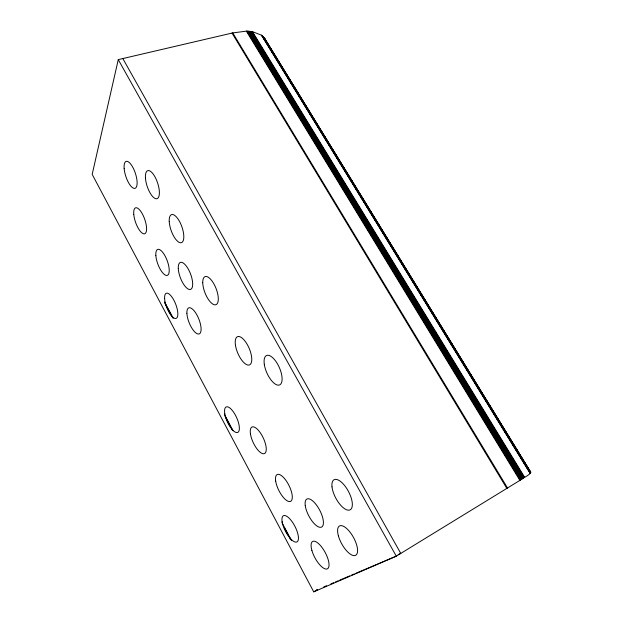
<?xml version="1.0" encoding="UTF-8"?>
<svg xmlns="http://www.w3.org/2000/svg" width="623" height="623" viewBox="0 0 623 623"><rect width="100%" height="100%" fill="white"/><g stroke="black" fill="none" stroke-linecap="round" stroke-linejoin="round"><path stroke-width="0.93" d="M266.527 41.975L264.557 38.213L261.434 35.161L252.455 31.648L246.365 31.15L232.729 32.918L118.261 59.621L92.181 174.362L313.727 591.85L396.283 556.168L519.886 480.403C522.284 478.199 532.19 473.978 530.266 471.923M530.796 472.226L264.557 38.213M530.671 472.452L263.552 37.014M313.727 591.85L317.574 589.537M398.12 554.571L400.776 553.419L122.832 58.562M323.835 586.882L326.514 585.745M330.992 583.844L333.671 582.707M335.462 581.952L338.141 580.815M339.932 580.052L349.776 575.886M351.559 575.122L354.246 573.985M356.029 573.23L396.283 556.168L118.261 59.621M317.278 589.662L316.733 589.888M264.074 37.606L530.765 472.296M263.28 36.734L530.609 472.538M262.999 36.453L530.539 472.631M282.507 68.421L284.033 70.905M285.56 73.389L286.58 75.048M291.151 82.501L292.164 84.16M293.184 85.818L294.71 88.302M296.236 90.794L297.755 93.279M302.334 100.731L303.346 102.39M309.958 113.16L311.477 115.652M334.863 153.764L336.381 156.256M337.907 158.74L338.928 160.399M340.96 163.709L341.972 165.368M343.499 167.852L344.519 169.511M348.584 176.138L350.11 178.63M354.682 186.082L355.694 187.741M360.273 195.201L361.285 196.852M387.21 239.115L388.736 241.599M393.308 249.06L394.328 250.719M398.899 258.171L399.911 259.83M437.525 321.149L438.545 322.807M439.558 324.466L441.084 326.95M456.332 351.808L457.858 354.3M489.873 406.5L490.893 408.158M494.958 414.786L496.484 417.27M262.704 36.181L530.453 472.725M262.4 35.916L530.36 472.834M262.088 35.659L530.251 472.943M261.769 35.41L530.126 473.059M261.434 35.161L529.994 473.184M252.455 31.648L524.628 477.241M251.941 31.563L524.247 477.498M251.412 31.485L523.857 477.763M250.882 31.415L523.46 478.036M250.337 31.352L523.047 478.316M249.792 31.298L522.627 478.596M249.239 31.259L522.199 478.885M248.678 31.22L521.755 479.173M248.11 31.189L521.303 479.476M247.533 31.166L520.844 479.78M246.949 31.158L520.369 480.092M246.365 31.15L519.886 480.403M232.729 32.918L507.597 488.113M232.029 33.089L506.92 488.525M164.565 301.984L173.241 318.291M224.397 414.427L233.072 430.734M281.946 522.58L291.541 540.608M164.869 303.183L172.626 317.761M225.098 416.398L230.58 426.693M231.491 428.406L232.402 430.127M284.423 527.907L288.527 535.624M289.446 537.338L290.357 539.059M311.889 550.428A15.559 5.778 61.6 0 0 327.355 568.869A15.559 5.778 61.6 0 0 320.923 546.098A15.559 5.778 61.6 0 0 311.889 550.428M282.102 521.537A14.75 5.334 62.7 0 0 295.652 542.127A14.75 5.334 62.7 0 0 292.841 522.775A14.75 5.334 62.7 0 0 282.102 521.537M305.239 505.424A15.824 6.144 62.3 0 0 320.097 527.338A15.824 6.144 62.3 0 0 317.419 506.367A15.824 6.144 62.3 0 0 305.239 505.424M338.367 535.757A16.759 6.705 61.1 0 0 355.562 555.358A16.759 6.705 61.1 0 0 348.849 530.734A16.759 6.705 61.1 0 0 338.367 535.757M332.004 486.859A17.062 7.165 61.9 0 0 348.459 510.198A17.062 7.165 61.9 0 0 345.897 487.256A17.062 7.165 61.9 0 0 332.004 486.859M275.67 480.987A15.007 5.654 63.4 0 0 289.493 501.593A15.007 5.654 63.4 0 0 286.525 481.236A15.007 5.654 63.4 0 0 275.67 480.987M133.766 214.343A13.753 4.82 70.6 0 0 144.147 233.874A13.753 4.82 70.6 0 0 142.511 214.195A13.753 4.82 70.6 0 0 133.766 214.343M124.164 168.685A14.189 5.015 71.7 0 0 134.732 188.411A14.189 5.015 71.7 0 0 132.901 167.478A14.189 5.015 71.7 0 0 124.164 168.685M145.463 178.116A14.773 5.49 71.6 0 0 156.63 198.776A14.773 5.49 71.6 0 0 155.111 177.103A14.773 5.49 71.6 0 0 145.463 178.116M155.843 255.43A13.854 4.984 69.6 0 0 166.489 275.467A13.854 4.984 69.6 0 0 165.212 256.224A13.854 4.984 69.6 0 0 155.843 255.43M169.23 221.547A14.866 5.685 70.5 0 0 180.709 242.783A14.866 5.685 70.5 0 0 179.603 221.593A14.866 5.685 70.5 0 0 169.23 221.547M202.74 282.764A15.069 5.95 68.7 0 0 214.662 304.826A15.069 5.95 68.7 0 0 214.156 284.361A15.069 5.95 68.7 0 0 202.74 282.764M178.279 268.513A14.43 5.436 69.2 0 0 189.524 289.508A14.43 5.436 69.2 0 0 188.598 269.666A14.43 5.436 69.2 0 0 178.279 268.513M164.62 298.643A13.488 4.766 68.6 0 0 175.071 318.462A13.488 4.766 68.6 0 0 173.965 300.372A13.488 4.766 68.6 0 0 164.62 298.643M186.892 313.229A14.049 5.186 68.1 0 0 197.919 333.99A14.049 5.186 68.1 0 0 197.156 315.394A14.049 5.186 68.1 0 0 186.892 313.229M264.292 364.284A16.105 6.791 66 0 0 279.197 385.069A16.105 6.791 66 0 0 275.771 361.239A16.105 6.791 66 0 0 264.292 364.284M235.478 345.344A15.341 6.183 66.9 0 0 249.301 364.969A15.341 6.183 66.9 0 0 245.696 342.027A15.341 6.183 66.9 0 0 235.478 345.344M224.817 413.929A14.002 5.101 65.6 0 0 237.254 432.572A14.002 5.101 65.6 0 0 233.82 412.519A14.002 5.101 65.6 0 0 224.817 413.929M250.469 434.036A14.672 5.537 64.8 0 0 263.778 453.77A14.672 5.537 64.8 0 0 260.531 433.094A14.672 5.537 64.8 0 0 250.469 434.036"/></g></svg>
